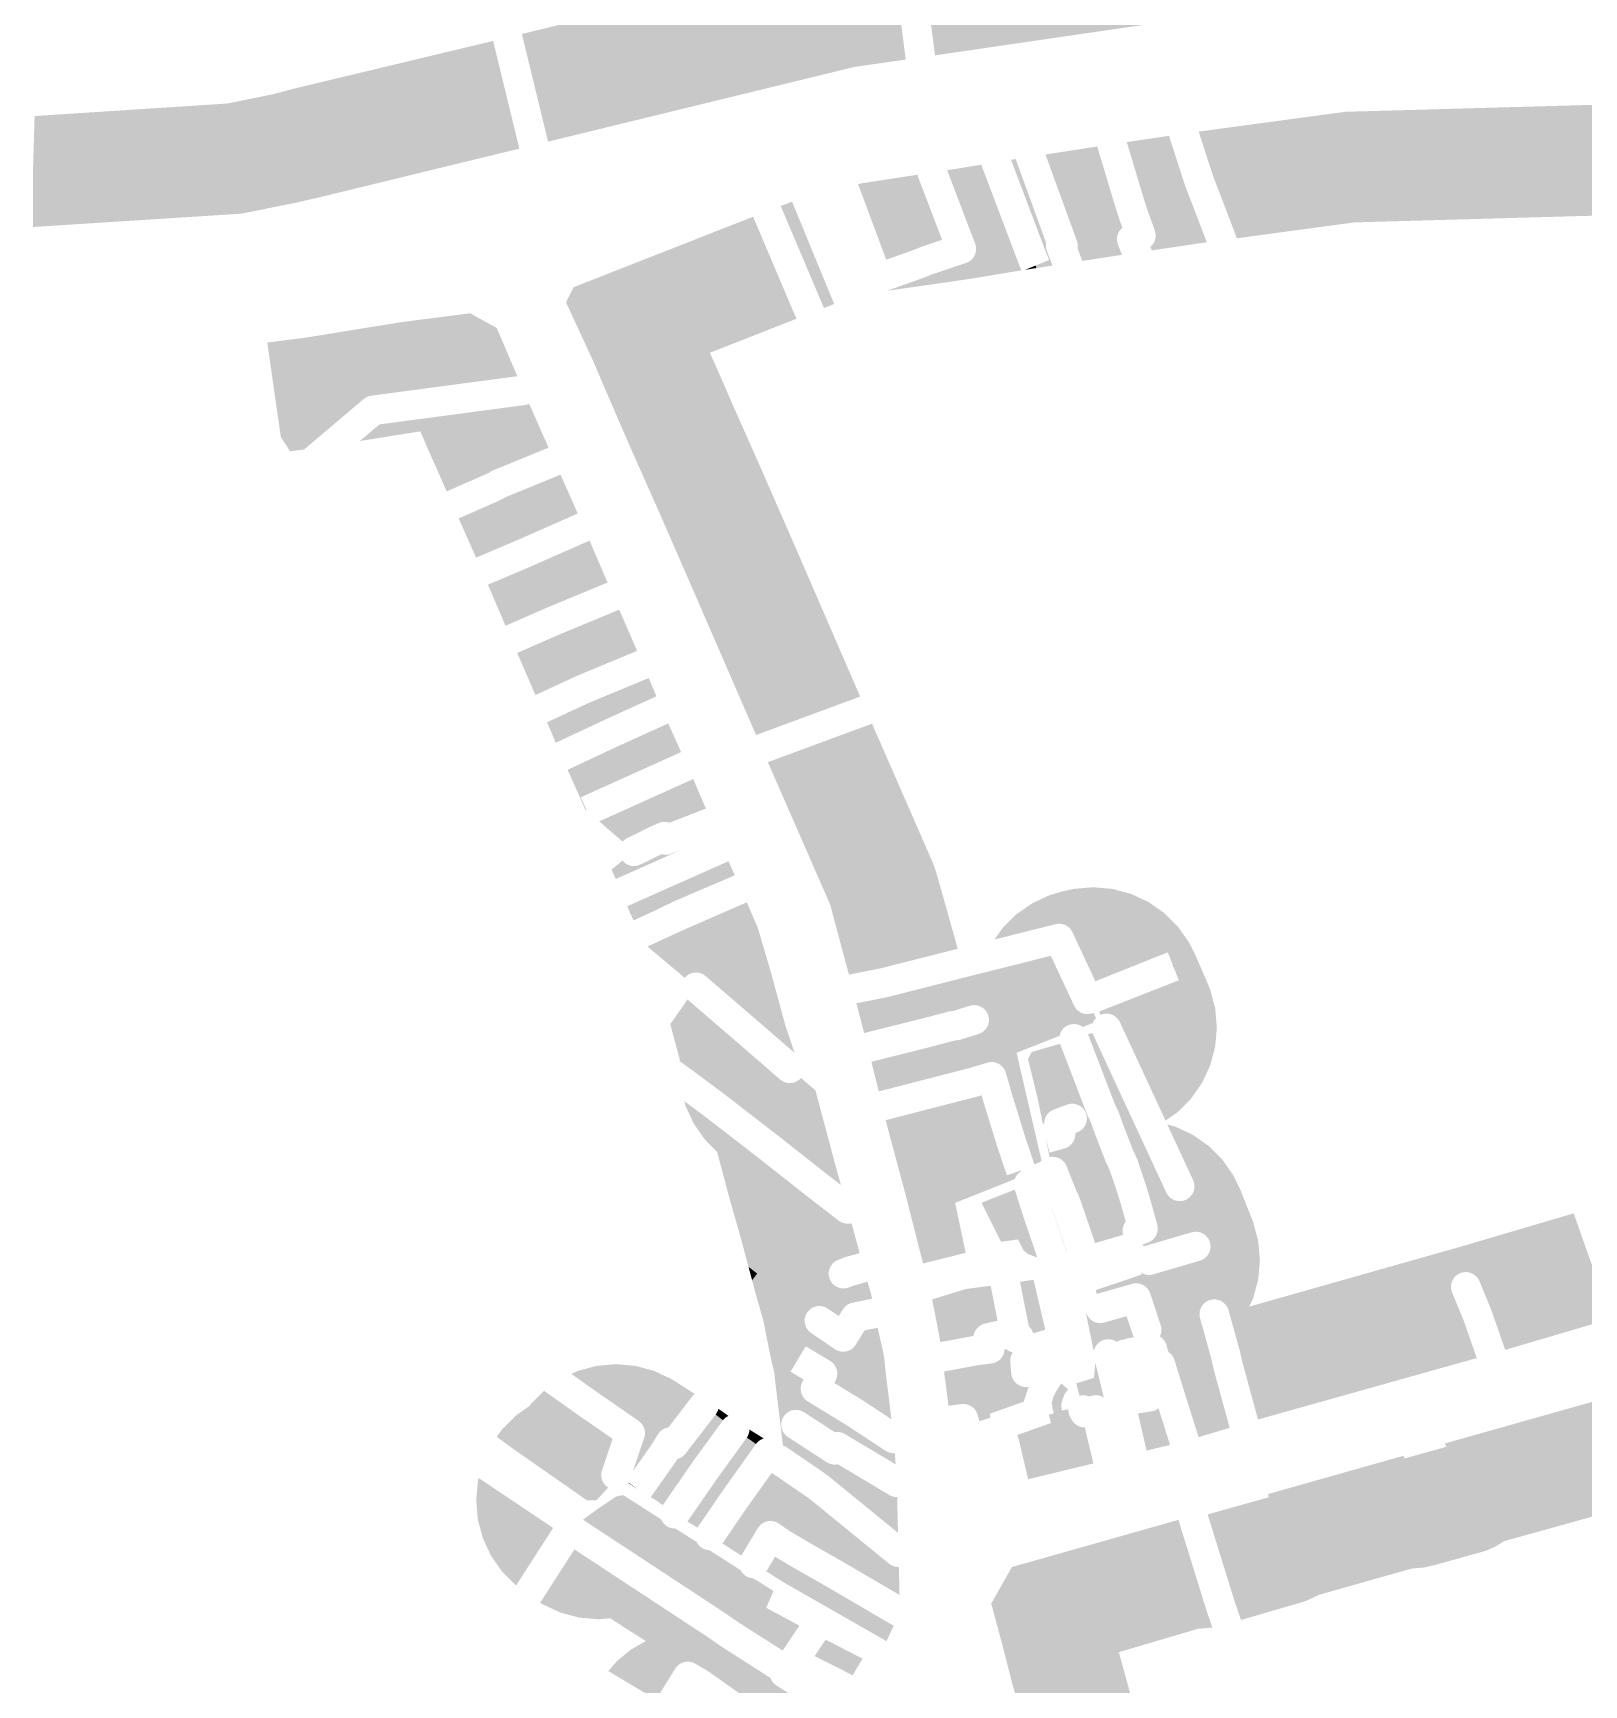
# Model space of a CAD drawing. Header units: inches. Extents: x 352763 to 353231, y 6688977 to 6689597.
# Drawn here: x 352801.6 to 353011.4, y 6689166.1 to 6689389.7 of the extents above; entities that cross this region are included whole.
import ezdxf

# ---------------------------------------------------------------- set-up
doc = ezdxf.new("R2010")
doc.units = ezdxf.units.IN
doc.header["$MEASUREMENT"] = 0

msp = doc.modelspace()

# ---------------------------------------------------------------- hatches: boundary and pattern name
for points in [[(352975.008, 6689394.1599), (352923.6159, 6689386.6496), (352921.6876, 6689401.6368), (352972.8455, 6689409.1131), (352974.577, 6689409.2643), (353019.854, 6689410.5855), (353023.9161, 6689395.6933), (352975.008, 6689394.1599)], [(352912.7687, 6689385.0961), (352871.2603, 6689374.9688), (352867.7151, 6689389.5438), (352909.2133, 6689399.6685), (352910.3177, 6689399.8936), (352917.731, 6689401.0435), (352919.653, 6689386.1052), (352919.6571, 6689386.0782), (352912.7687, 6689385.0961)], [(352829.8094, 6689365.2219), (352801.5774, 6689363.4155), (352801.5757, 6689371.2042), (352801.7838, 6689378.4368), (352827.8303, 6689380.1258), (352834.053, 6689381.3882), (352836.6935, 6689382.093), (352837.0646, 6689382.187), (352863.8272, 6689388.6035), (352867.3741, 6689374.0216), (352840.5553, 6689367.4895), (352837.4814, 6689366.7782), (352829.8094, 6689365.2219)], [(352980.3498, 6689364.0388), (352964.452, 6689361.8878), (352964.167, 6689362.6661), (352961.2191, 6689370.3691), (352959.2899, 6689376.3261), (352979.1306, 6689379.0105), (353035.7479, 6689380.5976), (353048.1367, 6689380.9449), (353048.1622, 6689380.6535), (353048.2023, 6689380.4746), (353052.1334, 6689366.0671), (353050.6304, 6689366.0093), (352980.3498, 6689364.0388)], [(352959.3799, 6689361.2016), (352952.944, 6689360.2488), (352952.7607, 6689360.7338), (352953.002, 6689360.9751), (352953.2019, 6689361.2606), (352953.3493, 6689361.5766), (352953.4395, 6689361.9133), (352953.4699, 6689362.2606), (352953.4395, 6689362.6079), (352953.3541, 6689362.9314), (352952.1959, 6689366.1846), (352951.4461, 6689368.6283), (352949.5631, 6689374.9118), (352955.3015, 6689375.7613), (352955.3063, 6689375.7063), (352955.3732, 6689375.4374), (352957.4298, 6689369.0869), (352957.4589, 6689369.0037), (352960.3923, 6689361.3386), (352959.3799, 6689361.2016)], [(352948.8965, 6689359.6442), (352943.5474, 6689358.8208), (352942.8974, 6689360.5354), (352942.9264, 6689360.8786), (352942.8958, 6689361.2216), (352942.8065, 6689361.5542), (352938.5634, 6689373.2302), (352945.5905, 6689374.312), (352945.5943, 6689374.2685), (352945.6481, 6689374.0417), (352947.6182, 6689367.4675), (352948.3849, 6689364.9688), (352948.4127, 6689364.8848), (352948.9554, 6689363.3172), (352948.6966, 6689363.0621), (352948.4967, 6689362.7765), (352948.3493, 6689362.4605), (352948.2591, 6689362.1238), (352948.2287, 6689361.7765), (352948.2591, 6689361.4292), (352948.3536, 6689361.081), (352948.8965, 6689359.6442)], [(352920.7312, 6689360.3095), (352917.0145, 6689358.989), (352913.2037, 6689369.2237), (352913.8236, 6689369.3463), (352921.2601, 6689370.4964), (352921.2637, 6689370.4543), (352921.3592, 6689370.1035), (352924.5698, 6689361.6791), (352921.7479, 6689360.7299), (352921.7015, 6689360.7137), (352921.6125, 6689360.6788), (352920.7312, 6689360.3095)], [(352928.6715, 6689356.4494), (352927.8772, 6689358.5779), (352928.0704, 6689358.6567), (352928.3071, 6689358.7944), (352928.5224, 6689358.9637), (352928.7119, 6689359.1613), (352928.9119, 6689359.4469), (352929.0592, 6689359.7629), (352929.1494, 6689360.0996), (352929.1798, 6689360.4469), (352929.1494, 6689360.7942), (352929.0519, 6689361.148), (352925.2582, 6689371.1047), (352926.4455, 6689371.2824), (352929.9099, 6689371.8609), (352929.9114, 6689371.8428), (352930.006, 6689371.4943), (352934.8728, 6689358.6267), (352934.8913, 6689358.5795), (352935.3131, 6689357.5444), (352934.2755, 6689357.3821), (352928.7909, 6689356.4673), (352928.6715, 6689356.4494)], [(352937.3433, 6689357.862), (352937.2078, 6689358.1946), (352939.06, 6689358.9493), (352938.6051, 6689360.0655), (352933.8999, 6689372.5058), (352934.5751, 6689372.6114), (352934.5785, 6689372.5727), (352934.6684, 6689372.2369), (352938.6573, 6689361.245), (352938.627, 6689360.9795), (352938.6324, 6689360.7123), (352938.6736, 6689360.4483), (352938.7498, 6689360.1922), (352939.5056, 6689358.1986), (352938.8483, 6689358.0974), (352937.3433, 6689357.862)], [(352909.9684, 6689352.9929), (352908.5866, 6689352.4521), (352902.7329, 6689366.257), (352904.2727, 6689366.8497), (352904.289, 6689366.8076), (352909.9684, 6689352.9929)], [(352899.5042, 6689294.6855), (352899.4041, 6689294.6385), (352890.8386, 6689314.3831), (352886.1559, 6689325.1145), (352882.8038, 6689332.6531), (352880.8642, 6689337.1053), (352878.2594, 6689343.1539), (352877.3932, 6689345.2071), (352873.6892, 6689353.2111), (352874.7184, 6689355.2653), (352899.0045, 6689364.8071), (352899.0241, 6689364.7575), (352904.8611, 6689350.9919), (352893.1563, 6689346.3932), (352894.5979, 6689343.1373), (352896.5329, 6689338.6957), (352899.883, 6689331.1613), (352904.5931, 6689320.3675), (352913.4918, 6689299.855), (352899.5042, 6689294.6855)], [(352928.6715, 6689356.4494), (352925.405, 6689355.9597), (352917.3664, 6689354.8102), (352917.3464, 6689354.862), (352922.1299, 6689356.5615), (352922.2261, 6689356.5989), (352923.0918, 6689356.9617), (352927.5325, 6689358.4614), (352927.8169, 6689358.5533), (352927.8772, 6689358.5779), (352928.6715, 6689356.4494)], [(352937.3433, 6689357.862), (352935.7988, 6689357.6204), (352937.2078, 6689358.1946), (352937.3433, 6689357.862)], [(352838.2653, 6689333.3034), (352836.3526, 6689333.0514), (352835.1006, 6689334.9836), (352833.2672, 6689347.7745), (352838.6144, 6689348.4648), (352851.2428, 6689350.5116), (352860.7152, 6689351.7407), (352864.3144, 6689349.751), (352867.1025, 6689343.2168), (352847.3282, 6689340.5785), (352847.0502, 6689340.521), (352846.7831, 6689340.4248), (352846.5323, 6689340.2918), (352846.3029, 6689340.1245), (352838.2653, 6689333.3034)], [(352868.7043, 6689339.4765), (352871.3262, 6689333.546), (352863.9996, 6689330.547), (352863.8147, 6689330.4601), (352862.944, 6689329.9948), (352857.5433, 6689327.6256), (352854.8996, 6689333.6062), (352854.1264, 6689335.4071), (352853.9838, 6689335.7414), (352853.3989, 6689335.6655), (352845.7889, 6689334.4421), (352848.4392, 6689336.6912), (352868.1816, 6689339.3253), (352868.2644, 6689339.3382), (352868.6011, 6689339.4284), (352868.7043, 6689339.4765)], [(352867.0482, 6689321.0061), (352861.5188, 6689318.6617), (352859.1632, 6689323.9682), (352864.6217, 6689326.3629), (352864.7608, 6689326.4304), (352865.6095, 6689326.8839), (352872.8929, 6689329.8651), (352872.9455, 6689329.8909), (352875.2785, 6689324.6352), (352867.0482, 6689321.0061)], [(352871.0749, 6689311.8749), (352865.499, 6689309.4305), (352863.1175, 6689314.9949), (352868.6359, 6689317.3346), (352876.8769, 6689320.9685), (352879.3075, 6689315.2893), (352871.0749, 6689311.8749)], [(352871.2105, 6689300.8232), (352869.5533, 6689300.059), (352867.0815, 6689305.7569), (352872.6441, 6689308.1956), (352880.8606, 6689311.6031), (352880.8897, 6689311.6174), (352883.3093, 6689306.0397), (352875.1042, 6689302.6369), (352875.0252, 6689302.6021), (352871.2105, 6689300.8232)], [(352878.0615, 6689296.3011), (352872.2971, 6689293.6045), (352871.1264, 6689296.3796), (352872.8933, 6689297.1944), (352876.6765, 6689298.9586), (352884.8716, 6689302.3572), (352884.8825, 6689302.3626), (352885.927, 6689299.8866), (352885.8766, 6689299.866), (352878.6954, 6689296.6032), (352878.0615, 6689296.3011)], [(352875.6864, 6689286.2194), (352876.5087, 6689284.3963), (352876.2682, 6689284.6015), (352876.2517, 6689284.6378), (352875.7759, 6689285.757), (352873.9003, 6689289.9385), (352879.7699, 6689292.6843), (352880.3837, 6689292.977), (352887.5224, 6689296.2203), (352889.2624, 6689292.3414), (352889.2337, 6689292.3297), (352875.6864, 6689286.2194)], [(352912.0883, 6689262.2337), (352911.9671, 6689262.1997), (352909.4312, 6689271.6882), (352901, 6689290.9739), (352915.0937, 6689296.1827), (352923.1753, 6689277.6966), (352923.5267, 6689276.8184), (352923.9227, 6689275.561), (352926.6905, 6689265.714), (352926.049, 6689265.5524), (352925.9066, 6689265.5192), (352925.7117, 6689265.4645), (352916.3344, 6689263.0865), (352912.0883, 6689262.2337)], [(352892.6139, 6689284.6966), (352887.6794, 6689282.7724), (352887.3421, 6689282.8629), (352886.9948, 6689282.8933), (352886.6475, 6689282.8629), (352886.3108, 6689282.7727), (352886.1708, 6689282.7157), (352885.0807, 6689282.2228), (352885.0244, 6689282.1963), (352881.9809, 6689280.7043), (352881.8612, 6689280.6405), (352881.5756, 6689280.4406), (352881.3536, 6689280.2186), (352878.1793, 6689282.9558), (352890.8783, 6689288.6834), (352890.9014, 6689288.6953), (352892.6139, 6689284.6966)], [(352889.339, 6689279.1258), (352880.4179, 6689275.1605), (352879.8478, 6689276.4272), (352881.3184, 6689277.6381), (352881.3291, 6689277.6229), (352881.5756, 6689277.3764), (352881.8612, 6689277.1764), (352882.1771, 6689277.0291), (352882.5139, 6689276.9389), (352882.8612, 6689276.9085), (352883.2085, 6689276.9389), (352883.5452, 6689277.0291), (352883.7415, 6689277.1126), (352886.6259, 6689278.5266), (352886.8484, 6689278.4669), (352887.1957, 6689278.4366), (352887.543, 6689278.4669), (352887.8797, 6689278.5572), (352887.9224, 6689278.5733), (352889.339, 6689279.1258)], [(352886.0772, 6689271.0537), (352882.8269, 6689269.5493), (352881.9592, 6689271.4683), (352895.6664, 6689277.5609), (352896.5258, 6689275.6602), (352888.3218, 6689272.1502), (352888.2282, 6689272.1072), (352886.3924, 6689271.2026), (352886.2346, 6689271.1296), (352886.0772, 6689271.0537)], [(352951.5914, 6689272.4675), (352954.9956, 6689265.1889), (352945.3074, 6689261.3183), (352942.2127, 6689267.9507), (352942.1324, 6689268.105), (352941.9324, 6689268.3906), (352941.6859, 6689268.6371), (352941.4003, 6689268.8371), (352941.0844, 6689268.9844), (352940.7476, 6689269.0746), (352940.4003, 6689269.105), (352940.053, 6689269.0746), (352939.9121, 6689269.0445), (352931.6714, 6689266.9687), (352932.7521, 6689268.5121), (352934.601, 6689270.361), (352936.7428, 6689271.8607), (352939.1125, 6689272.9657), (352940.8599, 6689273.4839), (352941.6284, 6689273.6618), (352942.4066, 6689273.8203), (352945.0113, 6689274.0482), (352947.616, 6689273.8203), (352950.1416, 6689273.1436), (352951.5914, 6689272.4675)], [(352958.9573, 6689264.5926), (352955.9554, 6689263.4186), (352955.8452, 6689263.3746), (352955.1353, 6689265.1709), (352955.1026, 6689265.2316), (352954.9956, 6689265.1889), (352951.5914, 6689272.4675), (352952.5113, 6689272.0386), (352954.6531, 6689270.5389), (352956.502, 6689268.69), (352958.0017, 6689266.5482), (352958.7653, 6689265.0339), (352958.9573, 6689264.5926)], [(352901.3334, 6689262.813), (352903.3946, 6689255.2383), (352904.6255, 6689251.6117), (352901.0227, 6689254.7397), (352892.5629, 6689262.0293), (352892.2674, 6689262.2377), (352891.9514, 6689262.3851), (352891.6147, 6689262.4753), (352891.2674, 6689262.5057), (352890.9201, 6689262.4753), (352890.5833, 6689262.3851), (352890.2674, 6689262.2377), (352889.9818, 6689262.0378), (352889.7372, 6689261.7932), (352884.7166, 6689266.0175), (352887.7655, 6689267.433), (352887.9169, 6689267.5006), (352887.9595, 6689267.5213), (352888.0814, 6689267.5806), (352889.8416, 6689268.3784), (352898.1442, 6689272.0019), (352899.6223, 6689268.5871), (352901.3334, 6689262.813)], [(352930.6702, 6689250.2935), (352929.4968, 6689254.1755), (352929.5166, 6689254.1817), (352929.6021, 6689254.2107), (352929.918, 6689254.358), (352930.2036, 6689254.558), (352930.4501, 6689254.8045), (352930.6501, 6689255.0901), (352930.7974, 6689255.406), (352930.8877, 6689255.7428), (352930.918, 6689256.0901), (352930.8877, 6689256.4374), (352930.7974, 6689256.7741), (352930.6501, 6689257.0901), (352930.4501, 6689257.3756), (352930.2036, 6689257.6222), (352929.918, 6689257.8221), (352929.6021, 6689257.9695), (352929.2653, 6689258.0597), (352928.918, 6689258.0901), (352928.5708, 6689258.0597), (352928.3195, 6689257.9984), (352928.2336, 6689257.9714), (352927.0198, 6689261.6783), (352927.0823, 6689261.6958), (352939.2865, 6689264.7623), (352942.4304, 6689258.0247), (352942.5107, 6689257.8704), (352942.7107, 6689257.5848), (352942.9572, 6689257.3383), (352943.2428, 6689257.1383), (352943.5587, 6689256.991), (352943.8955, 6689256.9008), (352944.2428, 6689256.8704), (352944.5901, 6689256.9008), (352944.9268, 6689256.991), (352945.0158, 6689257.0385), (352945.0684, 6689257.0446), (352945.3923, 6689256.3283), (352945.2871, 6689256.2231), (352945.0871, 6689255.9375), (352944.9557, 6689255.6557), (352943.596, 6689255.1304), (352943.4155, 6689255.2567), (352943.0996, 6689255.4041), (352942.7628, 6689255.4943), (352942.4155, 6689255.5247), (352942.0682, 6689255.4943), (352941.7315, 6689255.4041), (352941.4155, 6689255.2567), (352941.13, 6689255.0568), (352940.8834, 6689254.8103), (352940.6835, 6689254.5247), (352940.5361, 6689254.2087), (352940.4583, 6689253.9181), (352940.0796, 6689253.7718), (352934.6486, 6689251.6399), (352935.2847, 6689248.8908), (352935.9209, 6689246.1417), (352936.557, 6689243.3926), (352937.1931, 6689240.6435), (352938.0413, 6689236.978), (352937.0656, 6689236.5315), (352935.9111, 6689239.9428), (352934.1378, 6689245.6777), (352933.1968, 6689248.9411), (352933.1545, 6689249.071), (352933.0072, 6689249.3869), (352932.8072, 6689249.6725), (352932.5607, 6689249.919), (352932.2751, 6689250.119), (352931.9591, 6689250.2663), (352931.6224, 6689250.3565), (352931.2751, 6689250.3869), (352930.9278, 6689250.3565), (352930.6964, 6689250.3014), (352930.6702, 6689250.2935)], [(352955.8707, 6689263.311), (352955.8734, 6689263.3121), (352955.9554, 6689263.4186), (352958.9573, 6689264.5926), (352960.5041, 6689261.0385), (352960.8455, 6689260.1831), (352961.5222, 6689257.6575), (352961.7501, 6689255.0528), (352961.5222, 6689252.4481), (352960.8455, 6689249.9225), (352959.7405, 6689247.5528), (352958.2408, 6689245.411), (352956.3919, 6689243.5621), (352954.805, 6689242.451), (352948.6341, 6689255.7779), (352948.5512, 6689255.9375), (352948.3513, 6689256.2231), (352948.1047, 6689256.4696), (352947.8192, 6689256.6696), (352947.5032, 6689256.8169), (352947.1665, 6689256.9071), (352946.8192, 6689256.9375), (352946.4719, 6689256.9071), (352946.1351, 6689256.8169), (352946.0169, 6689256.7617), (352945.8171, 6689257.216), (352956.6042, 6689261.4504), (352956.5809, 6689261.5148), (352955.8707, 6689263.311)], [(352955.8734, 6689263.3121), (352955.8531, 6689263.3556), (352955.8452, 6689263.3746), (352955.9554, 6689263.4186), (352955.8734, 6689263.3121)], [(352955.8734, 6689263.3121), (352955.8531, 6689263.3556), (352955.8452, 6689263.3746), (352955.9554, 6689263.4186), (352955.8734, 6689263.3121)], [(352955.8734, 6689263.3121), (352955.8707, 6689263.311), (352955.8531, 6689263.3556), (352955.8734, 6689263.3121)], [(352955.8734, 6689263.3121), (352955.8707, 6689263.311), (352955.8531, 6689263.3556), (352955.8734, 6689263.3121)], [(352928.2336, 6689257.9714), (352926.0984, 6689257.3017), (352925.6671, 6689257.2483), (352925.5659, 6689257.2331), (352925.4045, 6689257.1977), (352921.951, 6689256.2895), (352914.0376, 6689254.3055), (352914.0241, 6689254.3014), (352912.9829, 6689258.3335), (352917.1717, 6689259.1748), (352917.2705, 6689259.1973), (352926.745, 6689261.608), (352926.8874, 6689261.6413), (352927.0198, 6689261.6783), (352928.2336, 6689257.9714)], [(352903.625, 6689247.5605), (352903.9723, 6689247.5301), (352904.3196, 6689247.5605), (352904.6564, 6689247.6508), (352904.9723, 6689247.7981), (352905.2579, 6689247.9981), (352905.4865, 6689248.2267), (352907.4379, 6689246.5469), (352910.2381, 6689236.0363), (352910.893, 6689233.7282), (352908.8338, 6689235.3181), (352902.601, 6689240.2418), (352894.9592, 6689246.1555), (352890.869, 6689249.1891), (352889.0588, 6689250.5185), (352889.0814, 6689250.7772), (352888.9035, 6689251.3641), (352887.797, 6689255.5032), (352890.1211, 6689258.8534), (352898.4059, 6689251.7144), (352902.6739, 6689248.009), (352902.9723, 6689247.7981), (352903.2883, 6689247.6508), (352903.625, 6689247.5605)], [(352930.6702, 6689250.2935), (352928.2662, 6689249.5668), (352916.0074, 6689246.4035), (352915.0069, 6689250.4248), (352915.0103, 6689250.4256), (352922.946, 6689252.4153), (352926.2922, 6689253.2952), (352926.7701, 6689253.3544), (352926.8714, 6689253.3696), (352927.1227, 6689253.4309), (352929.4968, 6689254.1755), (352930.6702, 6689250.2935)], [(352957.2358, 6689231.6304), (352958.3834, 6689227.3469), (352958.3369, 6689227.336), (352952.012, 6689225.4786), (352951.8915, 6689225.439), (352951.8371, 6689225.4137), (352951.728, 6689225.6878), (352952.461, 6689225.9608), (352952.7628, 6689226.1029), (352953.0484, 6689226.3029), (352953.2949, 6689226.5494), (352953.4948, 6689226.835), (352953.6422, 6689227.1509), (352953.7324, 6689227.4877), (352953.7628, 6689227.835), (352953.7324, 6689228.1823), (352953.6902, 6689228.369), (352952.6876, 6689231.9878), (352952.6687, 6689232.052), (352952.0292, 6689234.092), (352952.0156, 6689234.1336), (352950.9808, 6689237.198), (352950.9653, 6689237.2422), (352950.8946, 6689237.4118), (352950.3857, 6689238.4901), (352948.973, 6689242.1509), (352948.4587, 6689243.6095), (352948.3846, 6689243.7886), (352947.8766, 6689244.8649), (352944.3229, 6689254.1366), (352944.9198, 6689254.3281), (352944.9398, 6689254.2535), (352945.0043, 6689254.0971), (352954.9054, 6689232.7146), (352954.9882, 6689232.555), (352955.1882, 6689232.2694), (352955.4347, 6689232.0229), (352955.7202, 6689231.8229), (352956.0362, 6689231.6756), (352956.3729, 6689231.5853), (352956.7202, 6689231.555), (352957.0675, 6689231.5853), (352957.2358, 6689231.6304)], [(352944.1541, 6689243.4007), (352944.063, 6689243.3707), (352944.047, 6689243.4304), (352943.8997, 6689243.7464), (352943.6997, 6689244.0319), (352943.4532, 6689244.2784), (352943.1676, 6689244.4784), (352942.8517, 6689244.6257), (352942.5149, 6689244.716), (352942.1676, 6689244.7464), (352941.8203, 6689244.716), (352941.4715, 6689244.6212), (352939.6764, 6689243.9416), (352939.3846, 6689243.8033), (352939.099, 6689243.6033), (352938.8525, 6689243.3568), (352938.6526, 6689243.0712), (352938.5052, 6689242.7553), (352938.415, 6689242.4185), (352938.3851, 6689242.0762), (352938.2011, 6689242.0256), (352937.9469, 6689243.2782), (352937.4802, 6689245.5781), (352936.1902, 6689250.7714), (352936.7016, 6689251.743), (352940.5339, 6689252.8547), (352940.5421, 6689252.8248), (352944.1541, 6689243.4007)], [(352932.1137, 6689238.6855), (352933.3429, 6689235.0535), (352935.2373, 6689235.6947), (352935.2532, 6689235.5766), (352934.982, 6689235.3866), (352934.7354, 6689235.1401), (352934.5355, 6689234.8545), (352934.3881, 6689234.5386), (352934.3851, 6689234.5273), (352933.0924, 6689234.0114), (352930.8415, 6689233.1131), (352926.3397, 6689231.3166), (352927.7661, 6689224.5577), (352921.9959, 6689223.1131), (352919.5283, 6689232.8255), (352917.0975, 6689241.8681), (352916.9458, 6689242.5164), (352916.99, 6689242.526), (352929.3053, 6689245.7039), (352929.3843, 6689245.726), (352929.9147, 6689245.8863), (352930.3052, 6689244.5327), (352932.0974, 6689238.7359), (352932.1137, 6689238.6855)], [(352909.6879, 6689220.4598), (352908.9876, 6689219.753), (352908.1952, 6689220.4667), (352897.5342, 6689225.8185), (352897.35, 6689226.5063), (352895.7758, 6689232.0584), (352894.1347, 6689238.2143), (352892.4816, 6689239.8883), (352890.9819, 6689242.0301), (352889.8769, 6689244.3998), (352889.6946, 6689245.0801), (352892.5436, 6689242.9673), (352900.1372, 6689237.0907), (352906.3718, 6689232.1655), (352910.5888, 6689228.9097), (352910.811, 6689228.7607), (352911.127, 6689228.6134), (352911.4637, 6689228.5232), (352911.811, 6689228.4928), (352912.1583, 6689228.5232), (352912.3261, 6689228.5681), (352913.4117, 6689224.5118), (352913.3825, 6689224.5051), (352911.3948, 6689223.9584), (352911.2412, 6689223.9094), (352911.1522, 6689223.8745), (352910.5273, 6689223.6118), (352910.454, 6689223.5789), (352910.2259, 6689223.4689), (352909.9403, 6689223.269), (352909.6938, 6689223.0224), (352909.4938, 6689222.7369), (352909.3465, 6689222.4209), (352909.2562, 6689222.0842), (352909.2259, 6689221.7369), (352909.2562, 6689221.3896), (352909.3465, 6689221.0528), (352909.4938, 6689220.7369), (352909.6879, 6689220.4598)], [(352943.1031, 6689232.2203), (352944.2317, 6689232.6124), (352944.1064, 6689233.0648), (352945.1145, 6689233.4512), (352943.8161, 6689237.1985), (352942.7388, 6689240.824), (352942.8759, 6689240.8759), (352943.1676, 6689241.0143), (352943.4532, 6689241.2143), (352943.6997, 6689241.4608), (352943.8997, 6689241.7464), (352944.047, 6689242.0623), (352944.1373, 6689242.3991), (352944.1676, 6689242.7464), (352944.1373, 6689243.0936), (352944.063, 6689243.3707), (352944.1541, 6689243.4007), (352944.1684, 6689243.3633), (352944.2273, 6689243.2254), (352944.7236, 6689242.1737), (352945.2137, 6689240.7837), (352945.2306, 6689240.7382), (352946.6801, 6689236.9821), (352946.7373, 6689236.8485), (352947.228, 6689235.8089), (352948.2189, 6689232.8746), (352948.8418, 6689230.8875), (352949.4239, 6689228.7863), (352949.2558, 6689228.5463), (352949.1085, 6689228.2303), (352949.0182, 6689227.8936), (352948.9878, 6689227.5463), (352949.0182, 6689227.199), (352949.0746, 6689226.9884), (352945.2678, 6689225.8784), (352945.2447, 6689225.9681), (352943.1031, 6689232.2203)], [(352943.1031, 6689232.2203), (352943.0997, 6689232.2301), (352942.946, 6689232.564), (352942.8269, 6689232.734), (352941.4088, 6689236.295), (352941.2827, 6689236.5551), (352941.0828, 6689236.8406), (352940.8363, 6689237.0872), (352940.5507, 6689237.2871), (352940.2347, 6689237.4344), (352939.898, 6689237.5247), (352939.5507, 6689237.5551), (352939.2034, 6689237.5247), (352939.1276, 6689237.5044), (352939.0126, 6689238.0342), (352938.5998, 6689240.061), (352939.1302, 6689238.1326), (352941.1335, 6689238.6837), (352941.287, 6689238.7327), (352941.603, 6689238.88), (352941.8886, 6689239.08), (352942.1351, 6689239.3265), (352942.3351, 6689239.6121), (352942.4824, 6689239.928), (352942.5726, 6689240.2648), (352942.603, 6689240.6121), (352942.5914, 6689240.7682), (352942.7388, 6689240.824), (352943.8161, 6689237.1985), (352945.1145, 6689233.4512), (352944.1064, 6689233.0648), (352944.2317, 6689232.6124), (352943.1031, 6689232.2203)], [(352963.4776, 6689235.7612), (352958.617, 6689234.1743), (352958.5996, 6689234.239), (352958.5351, 6689234.3953), (352955.0469, 6689241.9287), (352956.1182, 6689241.6416), (352958.4879, 6689240.5366), (352960.6297, 6689239.0369), (352962.4786, 6689237.188), (352963.4776, 6689235.7612)], [(352993.3275, 6689224.9914), (352994.6612, 6689221.7948), (352994.429, 6689221.6865), (352994.1434, 6689221.4866), (352993.8969, 6689221.24), (352993.697, 6689220.9545), (352993.5496, 6689220.6385), (352993.4594, 6689220.3018), (352993.429, 6689219.9545), (352993.4594, 6689219.6072), (352993.5496, 6689219.2704), (352993.5794, 6689219.1937), (352995.1525, 6689215.369), (352996.9133, 6689210.3125), (352977.7701, 6689204.9311), (352967.3167, 6689201.9925), (352965.2094, 6689209.7319), (352964.9193, 6689211.0383), (352964.8943, 6689211.1387), (352963.3278, 6689216.7931), (352963.2798, 6689216.9432), (352963.1324, 6689217.2591), (352962.9325, 6689217.5447), (352962.6859, 6689217.7912), (352962.4004, 6689217.9912), (352962.0844, 6689218.1385), (352961.7477, 6689218.2287), (352961.4004, 6689218.2591), (352961.0531, 6689218.2287), (352960.8966, 6689218.1868), (352960.1601, 6689221.0044), (352959.4494, 6689223.4938), (352959.464, 6689223.4981), (352959.5845, 6689223.5377), (352959.9004, 6689223.685), (352960.186, 6689223.8849), (352960.4325, 6689224.1315), (352960.6325, 6689224.417), (352960.7798, 6689224.733), (352960.87, 6689225.0697), (352960.9004, 6689225.417), (352960.87, 6689225.7643), (352960.7798, 6689226.1011), (352960.6325, 6689226.417), (352960.4325, 6689226.7026), (352960.186, 6689226.9491), (352959.9004, 6689227.1491), (352959.5845, 6689227.2964), (352959.2477, 6689227.3867), (352958.9004, 6689227.417), (352958.5531, 6689227.3867), (352958.3834, 6689227.3469), (352957.2358, 6689231.6304), (352957.4043, 6689231.6756), (352957.7202, 6689231.8229), (352958.0058, 6689232.0229), (352958.2523, 6689232.2694), (352958.4523, 6689232.555), (352958.5996, 6689232.8709), (352958.6899, 6689233.2077), (352958.7202, 6689233.555), (352958.6899, 6689233.9023), (352958.617, 6689234.1743), (352963.4776, 6689235.7612), (352963.9783, 6689235.0462), (352964.9234, 6689233.0961), (352966.5111, 6689229.1095), (352966.671, 6689228.6899), (352967.3477, 6689226.1643), (352967.5756, 6689223.5596), (352967.3477, 6689220.9549), (352966.671, 6689218.4293), (352966.1348, 6689217.2795), (352993.3275, 6689224.9914)], [(352935.5214, 6689229.602), (352937.4277, 6689223.9957), (352937.2111, 6689224.0083), (352936.1726, 6689224.4025), (352935.5248, 6689224.9965), (352934.8466, 6689226.3711), (352932.554, 6689226.0594), (352929.9039, 6689231.3318), (352934.4038, 6689233.1157), (352935.5214, 6689229.602)], [(352941.4077, 6689224.8266), (352941.361, 6689224.8148), (352941.3217, 6689224.9682), (352939.4113, 6689230.5701), (352939.474, 6689230.4718), (352941.4077, 6689224.8266)], [(352994.6612, 6689221.7948), (352993.3275, 6689224.9914), (352994.6812, 6689225.3753), (353010.0326, 6689229.9), (353012.0312, 6689224.2068), (353015.201, 6689215.6779), (353000.7553, 6689211.4188), (353000.7309, 6689211.5124), (352998.9072, 6689216.7496), (352998.8728, 6689216.8395), (352997.2787, 6689220.7153), (352997.1611, 6689220.9545), (352996.9611, 6689221.24), (352996.7146, 6689221.4866), (352996.429, 6689221.6865), (352996.113, 6689221.8339), (352995.7763, 6689221.9241), (352995.429, 6689221.9545), (352995.0817, 6689221.9241), (352994.745, 6689221.8339), (352994.6612, 6689221.7948)], [(352909.6879, 6689220.4598), (352909.6938, 6689220.4513), (352909.9403, 6689220.2048), (352910.2259, 6689220.0048), (352910.5418, 6689219.8575), (352910.8786, 6689219.7673), (352911.2259, 6689219.7369), (352911.5732, 6689219.7673), (352911.9146, 6689219.8592), (352911.9992, 6689219.8916), (352912.6277, 6689220.1249), (352914.4667, 6689220.6548), (352914.4801, 6689220.6591), (352915.0002, 6689218.8469), (352915.0952, 6689218.3381), (352912.4668, 6689217.8183), (352912.1709, 6689217.7357), (352911.855, 6689217.5884), (352911.5694, 6689217.3884), (352911.3229, 6689217.1419), (352911.1575, 6689216.9139), (352910.5876, 6689215.9992), (352909.1013, 6689217.0134), (352908.974, 6689217.0934), (352908.658, 6689217.2408), (352908.3213, 6689217.331), (352907.974, 6689217.3614), (352907.6267, 6689217.331), (352907.2899, 6689217.2408), (352906.974, 6689217.0934), (352906.6884, 6689216.8935), (352906.4419, 6689216.647), (352906.4125, 6689216.605), (352904.2061, 6689218.3622), (352900.5636, 6689220.9107), (352899.5509, 6689221.7485), (352898.3794, 6689222.6624), (352897.5342, 6689225.8185), (352908.1952, 6689220.4667), (352908.9876, 6689219.753), (352909.6879, 6689220.4598)], [(352960.8966, 6689218.1868), (352960.7163, 6689218.1385), (352960.4004, 6689217.9912), (352960.1148, 6689217.7912), (352959.8683, 6689217.5447), (352959.6683, 6689217.2591), (352959.521, 6689216.9432), (352959.4308, 6689216.6064), (352959.4004, 6689216.2591), (352959.4308, 6689215.9118), (352959.473, 6689215.7252), (352959.4763, 6689215.7133), (352958.471, 6689215.4281), (352958.2702, 6689215.8849), (352954.1697, 6689214.6826), (352954.1539, 6689214.7454), (352952.7367, 6689219.056), (352952.7161, 6689219.1153), (352952.5688, 6689219.4313), (352952.3688, 6689219.7169), (352952.1223, 6689219.9634), (352951.8367, 6689220.1633), (352951.5208, 6689220.3107), (352951.184, 6689220.4009), (352950.8367, 6689220.4313), (352950.4894, 6689220.4009), (352950.2877, 6689220.3545), (352945.4996, 6689218.9877), (352945.366, 6689219.5284), (352949.0767, 6689220.759), (352951.5527, 6689221.6163), (352951.4746, 6689221.8982), (352951.5755, 6689221.8276), (352951.8915, 6689221.6802), (352952.2282, 6689221.59), (352952.5755, 6689221.5596), (352952.9228, 6689221.59), (352953.1391, 6689221.6407), (352959.4494, 6689223.4938), (352960.1601, 6689221.0044), (352960.8966, 6689218.1868)], [(352899.5509, 6689221.7485), (352898.8663, 6689220.8445), (352898.3794, 6689222.6624), (352899.5509, 6689221.7485)], [(352906.4125, 6689216.605), (352906.2419, 6689216.3614), (352906.0946, 6689216.0454), (352906.0044, 6689215.7087), (352905.974, 6689215.3614), (352906.0044, 6689215.0141), (352906.0946, 6689214.6774), (352906.2419, 6689214.3614), (352906.4419, 6689214.0758), (352906.6884, 6689213.8293), (352906.8467, 6689213.7094), (352906.8486, 6689213.7081), (352905.5699, 6689211.8295), (352905.9322, 6689211.5874), (352905.0953, 6689210.1881), (352900.9729, 6689212.4477), (352900.7504, 6689213.5918), (352900.4091, 6689215.3123), (352899.4746, 6689218.573), (352898.8663, 6689220.8445), (352899.5509, 6689221.7485), (352900.5636, 6689220.9107), (352904.2061, 6689218.3622), (352906.4125, 6689216.605)], [(352938.5324, 6689214.1401), (352936.9011, 6689213.6721), (352936.8651, 6689213.8065), (352936.7178, 6689214.1225), (352936.5178, 6689214.408), (352936.3001, 6689214.6257), (352935.1134, 6689220.6397), (352936.9549, 6689220.9078), (352938.5324, 6689214.1401)], [(352928.831, 6689213.3116), (352924.33, 6689212.4661), (352924.1051, 6689213.7554), (352923.2297, 6689218.2569), (352927.7845, 6689219.661), (352931.1555, 6689220.0962), (352931.1659, 6689219.9841), (352932.0787, 6689215.3571), (352930.3822, 6689214.9851), (352930.1265, 6689214.9109), (352929.8106, 6689214.7636), (352929.525, 6689214.5636), (352929.2785, 6689214.3171), (352929.0785, 6689214.0315), (352928.9312, 6689213.7156), (352928.841, 6689213.3788), (352928.831, 6689213.3116)], [(352945.6324, 6689215.0752), (352945.9797, 6689215.0448), (352946.327, 6689215.0752), (352946.5287, 6689215.1217), (352949.5372, 6689215.9804), (352950.354, 6689213.4961), (352950.3746, 6689213.4367), (352950.5209, 6689213.1266), (352949.6899, 6689212.995), (352949.3427, 6689212.903), (352949.1821, 6689212.8281), (352948.9237, 6689212.797), (352948.6724, 6689212.7289), (352948.4336, 6689212.6253), (352948.2122, 6689212.4883), (352948.0606, 6689212.5944), (352947.7446, 6689212.7418), (352947.4079, 6689212.832), (352947.0606, 6689212.8624), (352946.7133, 6689212.832), (352946.3765, 6689212.7418), (352946.0606, 6689212.5944), (352945.775, 6689212.3945), (352945.5285, 6689212.1479), (352945.3285, 6689211.8624), (352945.1812, 6689211.5464), (352945.157, 6689211.4561), (352945.0463, 6689211.4246), (352944.0456, 6689216.3785), (352944.0913, 6689216.3942), (352944.1003, 6689216.3608), (352944.2476, 6689216.0448), (352944.4476, 6689215.7593), (352944.6941, 6689215.5127), (352944.9797, 6689215.3128), (352945.2957, 6689215.1655), (352945.6324, 6689215.0752)], [(352905.9322, 6689211.5874), (352905.5699, 6689211.8295), (352906.8486, 6689213.7081), (352910.0552, 6689211.5199), (352910.1825, 6689211.4399), (352910.4985, 6689211.2926), (352910.8352, 6689211.2023), (352911.1825, 6689211.172), (352911.5298, 6689211.2023), (352911.8665, 6689211.2926), (352912.1825, 6689211.4399), (352912.4681, 6689211.6399), (352912.7146, 6689211.8864), (352912.88, 6689212.1143), (352914.0939, 6689214.0626), (352915.8509, 6689214.4102), (352915.8647, 6689214.4141), (352915.9944, 6689213.7822), (352916.539, 6689211.4139), (352916.7702, 6689210.1765), (352916.9066, 6689208.6109), (352917.7184, 6689202.0285), (352913.9565, 6689204.5081), (352913.9007, 6689204.5435), (352910.0018, 6689206.9325), (352910.207, 6689207.3753), (352910.2717, 6689207.532), (352910.3619, 6689207.8688), (352910.3923, 6689208.2161), (352910.3619, 6689208.5634), (352910.2717, 6689208.9001), (352910.1243, 6689209.2161), (352909.9244, 6689209.5016), (352909.6779, 6689209.7482), (352909.4189, 6689209.9325), (352906.1219, 6689211.9045), (352905.9322, 6689211.5874)], [(352959.4763, 6689215.7133), (352961.0257, 6689210.1206), (352961.3148, 6689208.8185), (352961.3375, 6689208.7267), (352963.4615, 6689200.9258), (352963.4783, 6689200.873), (352959.2785, 6689199.6035), (352959.2732, 6689199.6252), (352956.7799, 6689207.5523), (352956.0172, 6689210.038), (352955.9845, 6689210.1353), (352955.8372, 6689210.4512), (352955.6372, 6689210.7368), (352955.3907, 6689210.9833), (352955.1983, 6689211.118), (352954.9863, 6689211.8661), (352954.9353, 6689212.0503), (352954.8917, 6689212.2016), (352954.7444, 6689212.5176), (352954.5444, 6689212.8031), (352954.2979, 6689213.0496), (352954.0276, 6689213.2389), (352954.1333, 6689213.4367), (352954.2236, 6689213.7735), (352954.2539, 6689214.1208), (352954.2236, 6689214.4681), (352954.1697, 6689214.6826), (352958.2702, 6689215.8849), (352958.471, 6689215.4281), (352959.4763, 6689215.7133)], [(352905.0953, 6689210.1881), (352904.0687, 6689208.4717), (352904.1624, 6689208.4157), (352902.8791, 6689205.9777), (352902.0748, 6689206.4788), (352902.022, 6689206.9174), (352901.9849, 6689207.2554), (352901.8663, 6689208.3582), (352901.4223, 6689210.2251), (352901.2702, 6689210.9189), (352900.9729, 6689212.4477), (352905.0953, 6689210.1881)], [(352883.2595, 6689209.2045), (352881.7223, 6689207.2085), (352878.6289, 6689209.3274), (352880.4515, 6689209.4869), (352883.0562, 6689209.259), (352883.2595, 6689209.2045)], [(352935.5765, 6689206.4251), (352935.9238, 6689206.3948), (352936.2711, 6689206.4251), (352936.2965, 6689206.4319), (352935.616, 6689204.4071), (352931.0483, 6689202.7813), (352931.0916, 6689202.2224), (352929.611, 6689201.7749), (352929.3728, 6689202.6347), (352929.3247, 6689202.7848), (352929.1774, 6689203.1008), (352928.9775, 6689203.3863), (352928.7309, 6689203.6328), (352928.4454, 6689203.8328), (352928.1294, 6689203.9801), (352927.7927, 6689204.0704), (352927.4454, 6689204.1008), (352927.1841, 6689204.0836), (352925.4334, 6689203.8529), (352924.8533, 6689208.3711), (352924.8415, 6689208.5108), (352925.0319, 6689208.528), (352929.5041, 6689209.3681), (352931.275, 6689209.5876), (352931.3763, 6689209.6028), (352931.713, 6689209.693), (352932.029, 6689209.8403), (352932.3145, 6689210.0403), (352932.5611, 6689210.2868), (352932.761, 6689210.5724), (352932.9083, 6689210.8883), (352932.9986, 6689211.2251), (352933.0199, 6689211.4685), (352933.2375, 6689211.5107), (352933.4391, 6689211.3587), (352933.6591, 6689211.2347), (352933.8936, 6689211.1409), (352934.1385, 6689211.0791), (352934.0553, 6689210.9604), (352933.908, 6689210.6444), (352933.8178, 6689210.3077), (352933.7874, 6689209.9604), (352933.7949, 6689209.7869), (352933.9313, 6689208.2212), (352933.9542, 6689208.0475), (352934.0444, 6689207.7107), (352934.1917, 6689207.3948), (352934.3917, 6689207.1092), (352934.6382, 6689206.8627), (352934.9238, 6689206.6627), (352935.2397, 6689206.5154), (352935.5765, 6689206.4251)], [(352945.7959, 6689207.6706), (352946.4621, 6689204.9744), (352946.4065, 6689205.0133), (352946.0906, 6689205.1607), (352945.7538, 6689205.2509), (352945.4065, 6689205.2813), (352945.0592, 6689205.2509), (352944.9557, 6689205.2298), (352944.4352, 6689205.1094), (352944.3463, 6689205.1509), (352944.0095, 6689205.2411), (352943.6622, 6689205.2715), (352943.3149, 6689205.2411), (352943.1672, 6689205.2015), (352942.7352, 6689206.8859), (352945.1292, 6689207.6368), (352945.3015, 6689209.6512), (352945.7959, 6689207.6706)], [(352883.2595, 6689209.2045), (352885.5818, 6689208.5823), (352887.3975, 6689207.7356), (352890.7858, 6689205.136), (352887.5446, 6689200.9272), (352887.4907, 6689200.9225), (352887.154, 6689200.8323), (352886.838, 6689200.6849), (352886.5524, 6689200.485), (352886.3059, 6689200.2385), (352886.1405, 6689200.0105), (352885.1669, 6689198.4479), (352882.7359, 6689194.997), (352884.268, 6689199.5192), (352884.3434, 6689199.8136), (352884.3737, 6689200.1609), (352884.3434, 6689200.5082), (352884.2531, 6689200.845), (352884.1058, 6689201.1609), (352883.9058, 6689201.4465), (352883.6593, 6689201.693), (352883.5125, 6689201.805), (352877.9096, 6689205.686), (352874.4166, 6689208.1605), (352875.3212, 6689208.5823), (352877.8468, 6689209.259), (352878.6289, 6689209.3274), (352881.7223, 6689207.2085), (352883.2595, 6689209.2045)], [(352890.7858, 6689205.136), (352887.3975, 6689207.7356), (352887.9515, 6689207.4773), (352888.6495, 6689207.0484), (352891.0922, 6689205.4543), (352891.087, 6689205.4506), (352890.8405, 6689205.2041), (352890.788, 6689205.1388), (352890.7858, 6689205.136)], [(352903.2479, 6689202.5523), (352902.5603, 6689203.1033), (352902.8791, 6689205.9777), (352904.1624, 6689208.4157), (352905.8209, 6689207.4236), (352905.6238, 6689206.9983), (352905.5592, 6689206.8415), (352905.4689, 6689206.5048), (352905.4385, 6689206.1575), (352905.4689, 6689205.8102), (352905.5592, 6689205.4735), (352905.7065, 6689205.1575), (352905.9065, 6689204.8719), (352906.153, 6689204.6254), (352906.3936, 6689204.4522), (352911.7827, 6689201.1501), (352916.9393, 6689197.7513), (352917.04, 6689197.6891), (352917.3559, 6689197.5418), (352917.6927, 6689197.4516), (352918.04, 6689197.4212), (352918.1789, 6689197.4333), (352918.2839, 6689195.9302), (352911.406, 6689200.0331), (352911.1542, 6689200.1581), (352910.8873, 6689200.2464), (352910.6107, 6689200.2964), (352910.3298, 6689200.3071), (352910.0502, 6689200.2782), (352905.8965, 6689202.9802), (352905.8059, 6689203.0358), (352905.4899, 6689203.1831), (352905.1532, 6689203.2733), (352904.8059, 6689203.3037), (352904.4586, 6689203.2733), (352904.1219, 6689203.1831), (352903.8059, 6689203.0358), (352903.5203, 6689202.8358), (352903.2738, 6689202.5893), (352903.2479, 6689202.5523)], [(352877.8271, 6689191.0791), (352876.5362, 6689191.043), (352866.6277, 6689197.9616), (352864.3162, 6689199.643), (352865.0455, 6689200.6847), (352866.8944, 6689202.5336), (352868.7572, 6689203.8379), (352868.9608, 6689204.1287), (352870.7138, 6689205.8816), (352875.6146, 6689202.4098), (352879.9958, 6689199.3751), (352878.5573, 6689195.1287), (352878.4819, 6689194.8342), (352878.4515, 6689194.4869), (352878.4819, 6689194.1396), (352878.5721, 6689193.8029), (352878.7194, 6689193.4869), (352878.9194, 6689193.2014), (352879.1659, 6689192.9549), (352879.3933, 6689192.7956), (352877.8271, 6689191.0791)], [(352902.8791, 6689205.9777), (352902.5603, 6689203.1033), (352903.2479, 6689202.5523), (352903.0738, 6689202.3037), (352902.9265, 6689201.9878), (352902.8363, 6689201.651), (352902.8059, 6689201.3037), (352902.8363, 6689200.9564), (352902.9265, 6689200.6197), (352903.0738, 6689200.3037), (352903.2738, 6689200.0181), (352903.5203, 6689199.7716), (352903.7153, 6689199.6272), (352903.9219, 6689199.4928), (352903.3592, 6689198.3402), (352903.3456, 6689198.3481), (352903.057, 6689198.4577), (352903.0402, 6689198.4611), (352902.0748, 6689206.4788), (352902.8791, 6689205.9777)], [(352940.6721, 6689204.0017), (352940.778, 6689203.2167), (352941.6718, 6689203.3809), (352941.6622, 6689203.2715), (352941.6926, 6689202.9242), (352941.7828, 6689202.5874), (352941.9385, 6689202.2573), (352942.1542, 6689201.8973), (352942.3375, 6689201.64), (352942.584, 6689201.3935), (352942.8695, 6689201.1936), (352943.1855, 6689201.0462), (352943.5222, 6689200.956), (352943.8855, 6689200.927), (352945.0363, 6689196.0596), (352945.0409, 6689196.0442), (352936.2186, 6689193.9131), (352934.8788, 6689199.5543), (352934.747, 6689199.8958), (352939.3147, 6689201.5216), (352939.0014, 6689202.6525), (352939.6944, 6689202.8347), (352939.5129, 6689203.6241), (352939.4004, 6689204.2982), (352939.6787, 6689205.1722), (352940.0197, 6689205.8199), (352940.6887, 6689206.8937), (352941.6258, 6689206.0603), (352941.1337, 6689205.4213), (352940.8619, 6689204.6583), (352940.6721, 6689204.0017)], [(353020.6377, 6689201.144), (353020.985, 6689201.1136), (353021.3323, 6689201.144), (353021.5129, 6689201.1845), (353027.2139, 6689202.7445), (353027.4847, 6689202.8399), (353027.7391, 6689202.9732), (353027.9717, 6689203.1415), (353029.5922, 6689197.2924), (353030.537, 6689193.9013), (353030.4922, 6689193.8818), (353029.3619, 6689193.5204), (353024.057, 6689192.0526), (353000.6127, 6689185.5243), (352999.4337, 6689184.7869), (352998.162, 6689184.2241), (352996.8234, 6689183.8474), (352991.1979, 6689182.2831), (352989.784, 6689181.9627), (352988.1222, 6689181.8173), (352975.5848, 6689178.2704), (352973.8896, 6689177.4799), (352972.9583, 6689177.175), (352965.014, 6689174.8585), (352964.2447, 6689177.1135), (352963.9964, 6689177.8803), (352960.5051, 6689189.1479), (352968.7528, 6689191.4644), (352968.703, 6689191.9123), (352986.972, 6689197.0806), (352987.1793, 6689196.7348), (352992.8048, 6689198.2991), (352992.604, 6689198.7558), (353008.0312, 6689203.113), (353018.1203, 6689205.9626), (353019.0576, 6689202.5796), (353019.1056, 6689202.4295), (353019.253, 6689202.1136), (353019.4529, 6689201.828), (353019.6994, 6689201.5815), (353019.985, 6689201.3815), (353020.301, 6689201.2342), (353020.6377, 6689201.144)], [(352894.9246, 6689201.8973), (352893.9319, 6689202.6655), (352893.9572, 6689202.6983), (352894.1046, 6689202.9186), (352894.252, 6689203.2345), (352894.308, 6689203.4435), (352894.5722, 6689203.2689), (352895.6727, 6689202.484), (352895.5053, 6689202.406), (352895.2198, 6689202.206), (352894.9732, 6689201.9595), (352894.9246, 6689201.8973)], [(352955.4163, 6689198.5561), (352952.2358, 6689197.7906), (352951.0835, 6689202.8015), (352952.9751, 6689203.1145), (352953.2136, 6689203.1681), (352953.4431, 6689203.2526), (352953.6593, 6689203.3667), (352953.8587, 6689203.5083), (352955.4163, 6689198.5561)], [(352894.9246, 6689201.8973), (352894.8867, 6689201.8487), (352891.0128, 6689196.5108), (352890.9871, 6689196.4746), (352886.7817, 6689190.401), (352885.8623, 6689191.0567), (352885.1567, 6689191.4877), (352888.4696, 6689196.1905), (352888.532, 6689196.2847), (352888.7685, 6689196.6642), (352888.9561, 6689196.7145), (352889.272, 6689196.8618), (352889.5576, 6689197.0618), (352889.8041, 6689197.3083), (352889.8566, 6689197.3736), (352893.9319, 6689202.6655), (352894.9246, 6689201.8973)], [(352899.6372, 6689199.9315), (352898.9841, 6689198.972), (352898.1524, 6689199.543), (352898.2374, 6689199.674), (352898.3847, 6689199.9899), (352898.4749, 6689200.3267), (352898.502, 6689200.6353), (352899.0939, 6689200.2693), (352899.6372, 6689199.9315)], [(352898.9841, 6689198.972), (352899.3941, 6689198.6796), (352895.4278, 6689193.1188), (352894.5893, 6689191.9258), (352891.5146, 6689187.4196), (352891.4692, 6689187.3472), (352891.1911, 6689187.52), (352890.1135, 6689188.1863), (352894.2631, 6689194.1793), (352898.124, 6689199.4992), (352898.1524, 6689199.543), (352898.9841, 6689198.972)], [(352899.3941, 6689198.6796), (352898.9841, 6689198.972), (352899.6372, 6689199.9315), (352900.4484, 6689199.4272), (352900.3383, 6689199.3977), (352900.0223, 6689199.2503), (352899.7368, 6689199.0504), (352899.4902, 6689198.8038), (352899.3941, 6689198.6796)], [(352903.3592, 6689198.3402), (352903.9219, 6689199.4928), (352908.975, 6689196.2058), (352909.0656, 6689196.1503), (352909.3816, 6689196.0029), (352909.7183, 6689195.9127), (352910.0656, 6689195.8823), (352910.4129, 6689195.9127), (352910.4768, 6689195.9298), (352917.4414, 6689191.7752), (352917.7696, 6689191.6207), (352918.1064, 6689191.5304), (352918.4537, 6689191.5001), (352918.4974, 6689191.5039), (352918.6034, 6689186.6594), (352909.0693, 6689194.4448), (352908.9349, 6689194.5454), (352903.6126, 6689198.193), (352903.3592, 6689198.3402)], [(352871.9183, 6689187.2874), (352866.9325, 6689179.5227), (352866.8944, 6689179.5522), (352865.0455, 6689181.4011), (352863.5458, 6689183.5429), (352862.4408, 6689185.9126), (352861.7641, 6689188.4382), (352861.5362, 6689191.0429), (352861.7641, 6689193.6476), (352861.8775, 6689194.0709), (352863.1576, 6689193.2122), (352869.4238, 6689189.0089), (352871.9418, 6689187.3199), (352871.9183, 6689187.2874)], [(352906.6044, 6689191.2934), (352917.396, 6689182.4813), (352917.661, 6689182.2984), (352917.9769, 6689182.1511), (352918.3137, 6689182.0608), (352918.661, 6689182.0304), (352918.723, 6689182.0359), (352918.8138, 6689178.2464), (352911.2192, 6689182.6927), (352906.2354, 6689185.5387), (352903.8235, 6689186.9715), (352902.5014, 6689187.8987), (352902.3531, 6689187.9933), (352902.0371, 6689188.1406), (352901.7003, 6689188.2308), (352901.3531, 6689188.2612), (352901.0058, 6689188.2308), (352900.669, 6689188.1406), (352900.3531, 6689187.9933), (352900.0675, 6689187.7933), (352899.821, 6689187.5468), (352899.6398, 6689187.293), (352897.4027, 6689183.5781), (352894.8514, 6689185.2129), (352897.8776, 6689189.6484), (352898.6922, 6689190.8072), (352901.5229, 6689194.7759), (352906.6044, 6689191.2934)], [(352888.0629, 6689187.2699), (352888.4102, 6689187.2395), (352888.4866, 6689187.2462), (352889.9458, 6689186.3129), (352891.3894, 6689185.3895), (352891.4347, 6689185.2924), (352891.6347, 6689185.0068), (352891.8812, 6689184.7603), (352892.1667, 6689184.5604), (352892.4827, 6689184.413), (352892.8194, 6689184.3228), (352893.0949, 6689184.2987), (352894.2036, 6689183.5895), (352897.3052, 6689181.6057), (352897.3551, 6689181.4988), (352897.555, 6689181.2132), (352897.8016, 6689180.9667), (352898.0871, 6689180.7667), (352898.4031, 6689180.6194), (352898.7398, 6689180.5291), (352899.0346, 6689180.5034), (352901.752, 6689178.7832), (352900.7854, 6689176.5029), (352905.265, 6689174.0885), (352903.0049, 6689170.7176), (352896.9809, 6689174.561), (352894.8966, 6689175.9987), (352894.8596, 6689176.0237), (352875.9863, 6689188.4307), (352878.0649, 6689189.9526), (352880.5104, 6689191.5906), (352881.4301, 6689191.7596), (352885.6879, 6689189.0363), (352886.5695, 6689188.4724), (352886.6781, 6689188.2395), (352886.8781, 6689187.9539), (352887.1246, 6689187.7074), (352887.4102, 6689187.5075), (352887.7261, 6689187.3601), (352888.0629, 6689187.2699)], [(352882.1531, 6689193.4434), (352883.4462, 6689192.5325), (352882.1209, 6689193.3974), (352882.1531, 6689193.4434)], [(352936.0298, 6689159.3393), (352935.9873, 6689159.3262), (352934.0144, 6689166.4475), (352932.7806, 6689171.3037), (352931.2205, 6689177.069), (352934.0108, 6689182.0249), (352946.2289, 6689185.4866), (352956.5949, 6689188.4236), (352956.6093, 6689188.2596), (352956.6685, 6689188.015), (352960.1832, 6689176.6721), (352960.4491, 6689175.8513), (352961.1385, 6689173.8307), (352959.1798, 6689173.6594), (352948.4935, 6689170.5043), (352950.5647, 6689162.9142), (352948.4977, 6689162.3995), (352948.4505, 6689162.3871), (352947.4924, 6689162.1235), (352942.4656, 6689160.982), (352942.3998, 6689160.9659), (352941.0227, 6689160.6038), (352936.0298, 6689159.3393)], [(352874.8233, 6689184.4084), (352892.6437, 6689172.6935), (352894.7392, 6689171.248), (352894.7991, 6689171.2082), (352901.3446, 6689167.0167), (352901.4791, 6689166.715), (352901.6617, 6689166.4397), (352901.8875, 6689166.1985), (352902.15, 6689165.9981), (352907.4843, 6689162.58), (352904.5216, 6689160.2522), (352904.4846, 6689160.305), (352904.2381, 6689160.5515), (352904.0846, 6689160.6682), (352902.8452, 6689161.5192), (352902.7776, 6689161.5636), (352900.4371, 6689163.0349), (352900.1923, 6689163.1661), (352899.9317, 6689163.2619), (352899.6603, 6689163.3205), (352899.3834, 6689163.3408), (352893.0044, 6689167.8618), (352892.8592, 6689167.9556), (352891.1673, 6689168.9471), (352890.8457, 6689169.0977), (352890.509, 6689169.1879), (352890.1617, 6689169.2183), (352889.8144, 6689169.1879), (352889.4776, 6689169.0977), (352889.1617, 6689168.9504), (352888.8761, 6689168.7504), (352888.6296, 6689168.5039), (352888.4596, 6689168.2685), (352886.8764, 6689165.7025), (352886.1395, 6689164.5444), (352885.8412, 6689164.0882), (352879.4102, 6689167.9536), (352880.6667, 6689169.3802), (352882.4679, 6689170.8477), (352884.4857, 6689171.9993), (352879.6514, 6689175.0914), (352878.0649, 6689174.9526), (352875.4602, 6689175.1805), (352872.9346, 6689175.8572), (352870.5649, 6689176.9622), (352870.1949, 6689177.2002), (352874.8233, 6689184.4084)], [(352918.028, 6689174.0905), (352917.0511, 6689171.9962), (352908.505, 6689176.8816), (352903.183, 6689179.9239), (352900.7844, 6689181.4445), (352900.8004, 6689181.4669), (352901.9749, 6689183.4171), (352904.2243, 6689182.081), (352909.2173, 6689179.2297), (352917.8649, 6689174.1669), (352918.028, 6689174.0905)], [(352913.8048, 6689169.6259), (352912.4678, 6689167.3659), (352912.4504, 6689167.3781), (352912.3544, 6689167.4301), (352907.6236, 6689169.8269), (352907.3215, 6689169.9729), (352908.695, 6689172.0214), (352908.7659, 6689172.1352), (352908.8008, 6689172.2102), (352908.9468, 6689172.1338), (352913.8048, 6689169.6259)]]:
    msp.add_hatch(color=256).paths.add_polyline_path(points, flags=0)

doc.saveas('drawing.dxf')
